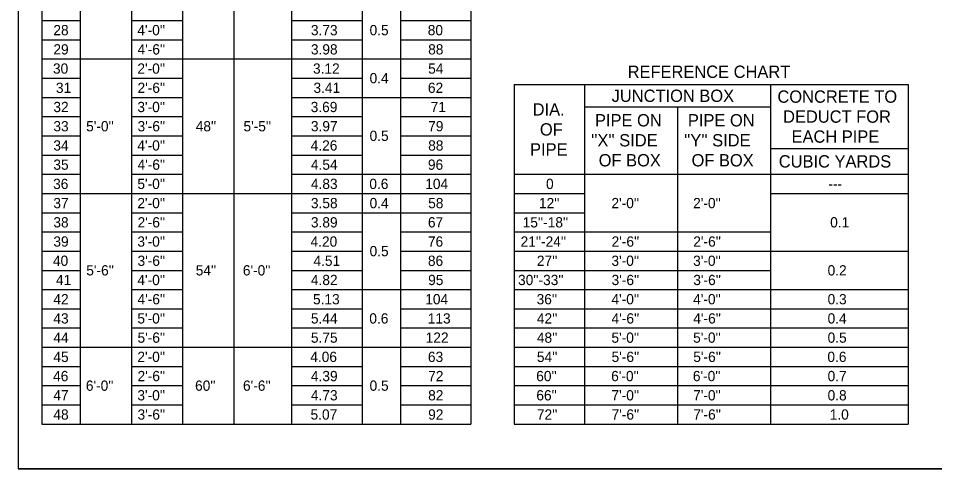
# Model space of a CAD drawing. Extents: x 1007 to 1035.5, y 1000.5 to 1021.5.
# Drawn here: x 1007 to 1024.88, y 1000.5 to 1009.29 of the extents above; entities that cross this region are included whole.
import ezdxf

# ---------------------------------------------------------------- set-up
doc = ezdxf.new("R2010")
doc.units = 0
for name, color, linetype in [('Level 1', 7, 'Continuous'), ('Level 10', 7, 'Continuous'), ('Level 11', 7, 'Continuous')]:
    doc.layers.add(name, color=color, linetype=linetype)

msp = doc.modelspace()

# ---------------------------------------------------------------- linework, layer by layer
at = {"layer": 'Level 1'}
for p, q in [((1007.456, 1009.245), (1008.206, 1009.245)), ((1009.206, 1009.245), (1010.206, 1009.245)), ((1012.331, 1009.245), (1013.706, 1009.245)), ((1014.456, 1009.245), (1015.831, 1009.245)), ((1007.456, 1008.87), (1008.206, 1008.87)), ((1009.206, 1008.87), (1010.206, 1008.87)), ((1012.331, 1008.87), (1013.706, 1008.87)), ((1014.456, 1008.87), (1015.831, 1008.87)), ((1007.456, 1008.495), (1015.831, 1008.495)), ((1007.456, 1008.12), (1008.206, 1008.12)), ((1009.206, 1008.12), (1010.206, 1008.12)), ((1012.331, 1008.12), (1013.706, 1008.12)), ((1014.456, 1008.12), (1015.831, 1008.12)), ((1016.674, 1007.995), (1024.362, 1007.995)), ((1016.674, 1007.995), (1016.674, 1001.37)), ((1018.049, 1007.995), (1018.049, 1001.37)), ((1021.674, 1007.995), (1021.674, 1001.37)), ((1024.362, 1007.995), (1024.362, 1001.37)), ((1007.456, 1007.745), (1008.206, 1007.745)), ((1009.206, 1007.745), (1010.206, 1007.745)), ((1012.331, 1007.745), (1015.831, 1007.745)), ((1018.049, 1007.557), (1021.674, 1007.557)), ((1019.862, 1007.557), (1019.862, 1001.37)), ((1007.456, 1007.37), (1008.206, 1007.37)), ((1009.206, 1007.37), (1010.206, 1007.37)), ((1012.331, 1007.37), (1013.706, 1007.37)), ((1014.456, 1007.37), (1015.831, 1007.37)), ((1007.456, 1006.995), (1008.206, 1006.995)), ((1009.206, 1006.995), (1010.206, 1006.995)), ((1012.331, 1006.995), (1013.706, 1006.995)), ((1014.456, 1006.995), (1015.831, 1006.995)), ((1021.674, 1006.745), (1024.362, 1006.745)), ((1007.456, 1006.62), (1008.206, 1006.62)), ((1009.206, 1006.62), (1010.206, 1006.62)), ((1012.331, 1006.62), (1013.706, 1006.62)), ((1014.456, 1006.62), (1015.831, 1006.62)), ((1007.456, 1006.245), (1008.206, 1006.245)), ((1009.206, 1006.245), (1010.206, 1006.245)), ((1012.331, 1006.245), (1015.831, 1006.245)), ((1016.674, 1006.245), (1024.362, 1006.245)), ((1007.456, 1005.87), (1015.831, 1005.87)), ((1016.674, 1005.87), (1018.049, 1005.87)), ((1021.674, 1005.87), (1024.362, 1005.87)), ((1007.456, 1005.495), (1008.206, 1005.495)), ((1009.206, 1005.495), (1010.206, 1005.495)), ((1012.331, 1005.495), (1015.831, 1005.495)), ((1016.674, 1005.495), (1018.049, 1005.495)), ((1007.456, 1005.12), (1008.206, 1005.12)), ((1009.206, 1005.12), (1010.206, 1005.12)), ((1012.331, 1005.12), (1013.706, 1005.12)), ((1014.456, 1005.12), (1015.831, 1005.12)), ((1016.674, 1005.12), (1021.674, 1005.12)), ((1007.456, 1004.745), (1008.206, 1004.745)), ((1009.206, 1004.745), (1010.206, 1004.745)), ((1012.331, 1004.745), (1013.706, 1004.745)), ((1014.456, 1004.745), (1015.831, 1004.745)), ((1016.674, 1004.745), (1024.362, 1004.745)), ((1007.456, 1004.37), (1008.206, 1004.37)), ((1009.206, 1004.37), (1010.206, 1004.37)), ((1012.331, 1004.37), (1013.706, 1004.37)), ((1014.456, 1004.37), (1015.831, 1004.37)), ((1016.674, 1004.37), (1021.674, 1004.37)), ((1007.456, 1003.995), (1008.206, 1003.995)), ((1009.206, 1003.995), (1010.206, 1003.995)), ((1012.331, 1003.995), (1015.831, 1003.995)), ((1016.674, 1003.995), (1024.362, 1003.995)), ((1007.456, 1003.62), (1008.206, 1003.62)), ((1009.206, 1003.62), (1010.206, 1003.62)), ((1012.331, 1003.62), (1013.706, 1003.62)), ((1014.456, 1003.62), (1015.831, 1003.62)), ((1016.674, 1003.62), (1024.362, 1003.62)), ((1007.456, 1003.245), (1008.206, 1003.245)), ((1009.206, 1003.245), (1010.206, 1003.245)), ((1012.331, 1003.245), (1013.706, 1003.245)), ((1014.456, 1003.245), (1015.831, 1003.245)), ((1016.674, 1003.245), (1024.362, 1003.245)), ((1007.456, 1002.87), (1015.831, 1002.87)), ((1016.674, 1002.87), (1024.362, 1002.87)), ((1007.456, 1002.495), (1008.206, 1002.495)), ((1009.206, 1002.495), (1010.206, 1002.495)), ((1012.331, 1002.495), (1013.706, 1002.495)), ((1014.456, 1002.495), (1015.831, 1002.495)), ((1016.674, 1002.495), (1024.362, 1002.495)), ((1007.456, 1002.12), (1008.206, 1002.12)), ((1009.206, 1002.12), (1010.206, 1002.12)), ((1012.331, 1002.12), (1013.706, 1002.12)), ((1014.456, 1002.12), (1015.831, 1002.12)), ((1016.674, 1002.12), (1024.362, 1002.12)), ((1017.362, 1002.12), (1018.956, 1002.12)), ((1007.456, 1001.745), (1008.206, 1001.745)), ((1009.206, 1001.745), (1010.206, 1001.745)), ((1012.331, 1001.745), (1013.706, 1001.745)), ((1014.456, 1001.745), (1015.831, 1001.745)), ((1016.674, 1001.745), (1024.362, 1001.745)), ((1007.456, 1001.37), (1015.831, 1001.37)), ((1016.674, 1001.37), (1024.362, 1001.37))]:
    msp.add_line(p, q, dxfattribs=at)
at = {"layer": 'Level 10'}
for p, q in [((1007, 1021.5), (1007, 1000.5)), ((1007.456, 1020.62), (1007.456, 1001.37)), ((1010.206, 1020.62), (1010.206, 1001.37)), ((1011.206, 1020.62), (1011.206, 1001.37)), ((1012.331, 1020.62), (1012.331, 1001.37)), ((1014.456, 1020.62), (1014.456, 1001.37)), ((1015.831, 1020.62), (1015.831, 1001.37)), ((1008.206, 1020.12), (1008.206, 1001.37)), ((1009.206, 1020.12), (1009.206, 1001.37)), ((1013.706, 1020.12), (1013.706, 1001.37)), ((1035.5, 1000.5), (1007, 1000.5))]:
    msp.add_line(p, q, dxfattribs=at)
at = {"layer": 'Level 11'}
msp.add_lwpolyline([(1007, 1000.5), (1035.5, 1000.5), (1035.5, 1021.5), (1007, 1021.5)], close=True, dxfattribs=at)

# ---------------------------------------------------------------- texts
at = {"layer": 'Level 1'}
for s, height, p in [('28', 0.2, (1007.684, 1008.957)), ("4'-0''", 0.2, (1009.323, 1008.957)), ('3.73', 0.2, (1012.709, 1008.957)), ('0.5', 0.2, (1013.854, 1008.957)), ('80', 0.2, (1014.989, 1008.957)), ('29', 0.2, (1007.684, 1008.582)), ("4'-6''", 0.2, (1009.326, 1008.582)), ('3.98', 0.2, (1012.709, 1008.582)), ('88', 0.2, (1014.997, 1008.582)), ('30', 0.2, (1007.676, 1008.207)), ("2'-0''", 0.2, (1009.323, 1008.207)), ('3.12', 0.2, (1012.75, 1008.207)), ('54', 0.2, (1014.997, 1008.207)), ('REFERENCE CHART', 0.24, (1018.889, 1008.125)), ('0.4', 0.2, (1013.854, 1008.02)), ('31', 0.2, (1007.734, 1007.832)), ("2'-6''", 0.2, (1009.326, 1007.832)), ('3.41', 0.2, (1012.759, 1007.832)), ('62', 0.2, (1014.992, 1007.832)), ('JUNCTION BOX', 0.24, (1018.577, 1007.656)), ('CONCRETE TO', 0.24, (1021.812, 1007.64)), ('32', 0.2, (1007.684, 1007.457)), ("3'-0''", 0.2, (1009.323, 1007.457)), ('3.69', 0.2, (1012.705, 1007.457)), ('71', 0.2, (1015.046, 1007.457)), ('DIA.', 0.24, (1017.036, 1007.39)), ('PIPE ON', 0.24, (1018.252, 1007.178)), ('PIPE ON', 0.24, (1020.065, 1007.178)), ('DEDUCT FOR', 0.24, (1021.922, 1007.25)), ('33', 0.2, (1007.684, 1007.082)), ("5'-0''", 0.2, (1008.323, 1007.082)), ("3'-6''", 0.2, (1009.326, 1007.082)), ("48''", 0.2, (1010.462, 1007.082)), ("5'-5''", 0.2, (1011.393, 1007.082)), ('3.97', 0.2, (1012.709, 1007.082)), ('79', 0.2, (1014.997, 1007.082)), ('OF', 0.24, (1017.177, 1007)), ('0.5', 0.2, (1013.854, 1006.895)), ("''X'' SIDE", 0.24, (1018.177, 1006.788)), ("''Y'' SIDE", 0.24, (1019.99, 1006.788)), ('EACH PIPE', 0.24, (1022.087, 1006.86)), ('34', 0.2, (1007.684, 1006.707)), ("4'-0''", 0.2, (1009.323, 1006.707)), ('4.26', 0.2, (1012.705, 1006.707)), ('88', 0.2, (1014.997, 1006.707)), ('PIPE', 0.24, (1016.985, 1006.61)), ('OF BOX', 0.24, (1018.324, 1006.398)), ('OF BOX', 0.24, (1020.136, 1006.398)), ('35', 0.2, (1007.684, 1006.332)), ("4'-6''", 0.2, (1009.326, 1006.332)), ('4.54', 0.2, (1012.709, 1006.332)), ('96', 0.2, (1014.992, 1006.332)), ('CUBIC YARDS', 0.24, (1021.838, 1006.376)), ('36', 0.2, (1007.679, 1005.957)), ("5'-0''", 0.2, (1009.323, 1005.957)), ('4.83', 0.2, (1012.709, 1005.957)), ('0.6', 0.2, (1013.849, 1005.957)), ('104', 0.2, (1014.94, 1005.957)), ('0', 0.2, (1017.297, 1005.957)), ('---', 0.2, (1022.806, 1005.957)), ('37', 0.2, (1007.684, 1005.582)), ("2'-0''", 0.2, (1009.323, 1005.582)), ('3.58', 0.2, (1012.709, 1005.582)), ('0.4', 0.2, (1013.854, 1005.582)), ('58', 0.2, (1014.997, 1005.582)), ("12''", 0.2, (1017.159, 1005.582)), ("2'-0''", 0.2, (1018.573, 1005.582)), ("2'-0''", 0.2, (1020.167, 1005.582)), ('38', 0.2, (1007.684, 1005.207)), ("2'-6''", 0.2, (1009.326, 1005.207)), ('3.89', 0.2, (1012.709, 1005.207)), ('67', 0.2, (1014.992, 1005.207)), ("15''-18''", 0.2, (1016.841, 1005.207)), ('0.1', 0.2, (1022.841, 1005.207)), ('39', 0.2, (1007.684, 1004.832)), ("3'-0''", 0.2, (1009.323, 1004.832)), ('4.20', 0.2, (1012.702, 1004.832)), ('76', 0.2, (1014.992, 1004.832)), ("21''-24''", 0.2, (1016.8, 1004.832)), ("2'-6''", 0.2, (1018.576, 1004.832)), ("2'-6''", 0.2, (1020.17, 1004.832)), ('0.5', 0.2, (1013.854, 1004.645)), ('40', 0.2, (1007.676, 1004.457)), ("3'-6''", 0.2, (1009.326, 1004.457)), ('4.51', 0.2, (1012.759, 1004.457)), ('86', 0.2, (1014.992, 1004.457)), ("27''", 0.2, (1017.118, 1004.457)), ("3'-0''", 0.2, (1018.573, 1004.457)), ("3'-0''", 0.2, (1020.167, 1004.457)), ("5'-6''", 0.2, (1008.326, 1004.27)), ("54''", 0.2, (1010.462, 1004.27)), ("6'-0''", 0.2, (1011.381, 1004.27)), ('0.2', 0.2, (1022.791, 1004.27)), ('41', 0.2, (1007.734, 1004.082)), ("4'-0''", 0.2, (1009.323, 1004.082)), ('4.82', 0.2, (1012.709, 1004.082)), ('95', 0.2, (1014.997, 1004.082)), ("30''-33''", 0.2, (1016.751, 1004.082)), ("3'-6''", 0.2, (1018.576, 1004.082)), ("3'-6''", 0.2, (1020.17, 1004.082)), ('42', 0.2, (1007.684, 1003.707)), ("4'-6''", 0.2, (1009.326, 1003.707)), ('5.13', 0.2, (1012.75, 1003.707)), ('104', 0.2, (1014.94, 1003.707)), ("36''", 0.2, (1017.113, 1003.707)), ("4'-0''", 0.2, (1018.573, 1003.707)), ("4'-0''", 0.2, (1020.167, 1003.707)), ('0.3', 0.2, (1022.791, 1003.707)), ('43', 0.2, (1007.684, 1003.332)), ("5'-0''", 0.2, (1009.323, 1003.332)), ('5.44', 0.2, (1012.709, 1003.332)), ('0.6', 0.2, (1013.849, 1003.332)), ('113', 0.2, (1014.989, 1003.332)), ("42''", 0.2, (1017.118, 1003.332)), ("4'-6''", 0.2, (1018.576, 1003.332)), ("4'-6''", 0.2, (1020.17, 1003.332)), ('0.4', 0.2, (1022.791, 1003.332)), ('44', 0.2, (1007.684, 1002.957)), ("5'-6''", 0.2, (1009.326, 1002.957)), ('5.75', 0.2, (1012.709, 1002.957)), ('122', 0.2, (1014.948, 1002.957)), ("48''", 0.2, (1017.118, 1002.957)), ("5'-0''", 0.2, (1018.573, 1002.957)), ("5'-0''", 0.2, (1020.167, 1002.957)), ('0.5', 0.2, (1022.791, 1002.957)), ('45', 0.2, (1007.684, 1002.582)), ("2'-0''", 0.2, (1009.323, 1002.582)), ('4.06', 0.2, (1012.697, 1002.582)), ('63', 0.2, (1014.992, 1002.582)), ("54''", 0.2, (1017.118, 1002.582)), ("5'-6''", 0.2, (1018.576, 1002.582)), ("5'-6''", 0.2, (1020.17, 1002.582)), ('0.6', 0.2, (1022.787, 1002.582)), ('46', 0.2, (1007.679, 1002.207)), ("2'-6''", 0.2, (1009.326, 1002.207)), ('4.39', 0.2, (1012.709, 1002.207)), ('72', 0.2, (1014.997, 1002.207)), ("60''", 0.2, (1017.105, 1002.207)), ("6'-0''", 0.2, (1018.568, 1002.207)), ("6'-0''", 0.2, (1020.162, 1002.207)), ('0.7', 0.2, (1022.791, 1002.207)), ("6'-0''", 0.2, (1008.318, 1002.02)), ("60''", 0.2, (1010.449, 1002.02)), ("6'-6''", 0.2, (1011.384, 1002.02)), ('0.5', 0.2, (1013.854, 1002.02)), ('47', 0.2, (1007.684, 1001.832)), ("3'-0''", 0.2, (1009.323, 1001.832)), ('4.73', 0.2, (1012.709, 1001.832)), ('82', 0.2, (1014.997, 1001.832)), ("66''", 0.2, (1017.108, 1001.832)), ("7'-0''", 0.2, (1018.573, 1001.832)), ("7'-0''", 0.2, (1020.167, 1001.832)), ('0.8', 0.2, (1022.791, 1001.832)), ('48', 0.2, (1007.684, 1001.457)), ("3'-6''", 0.2, (1009.326, 1001.457)), ('5.07', 0.2, (1012.702, 1001.457)), ('92', 0.2, (1014.997, 1001.457)), ("72''", 0.2, (1017.118, 1001.457)), ("7'-6''", 0.2, (1018.576, 1001.457)), ("7'-6''", 0.2, (1020.17, 1001.457)), ('1.0', 0.2, (1022.832, 1001.457))]:
    msp.add_text(s, height=height, dxfattribs=at).set_placement(p)

doc.saveas('drawing.dxf')
